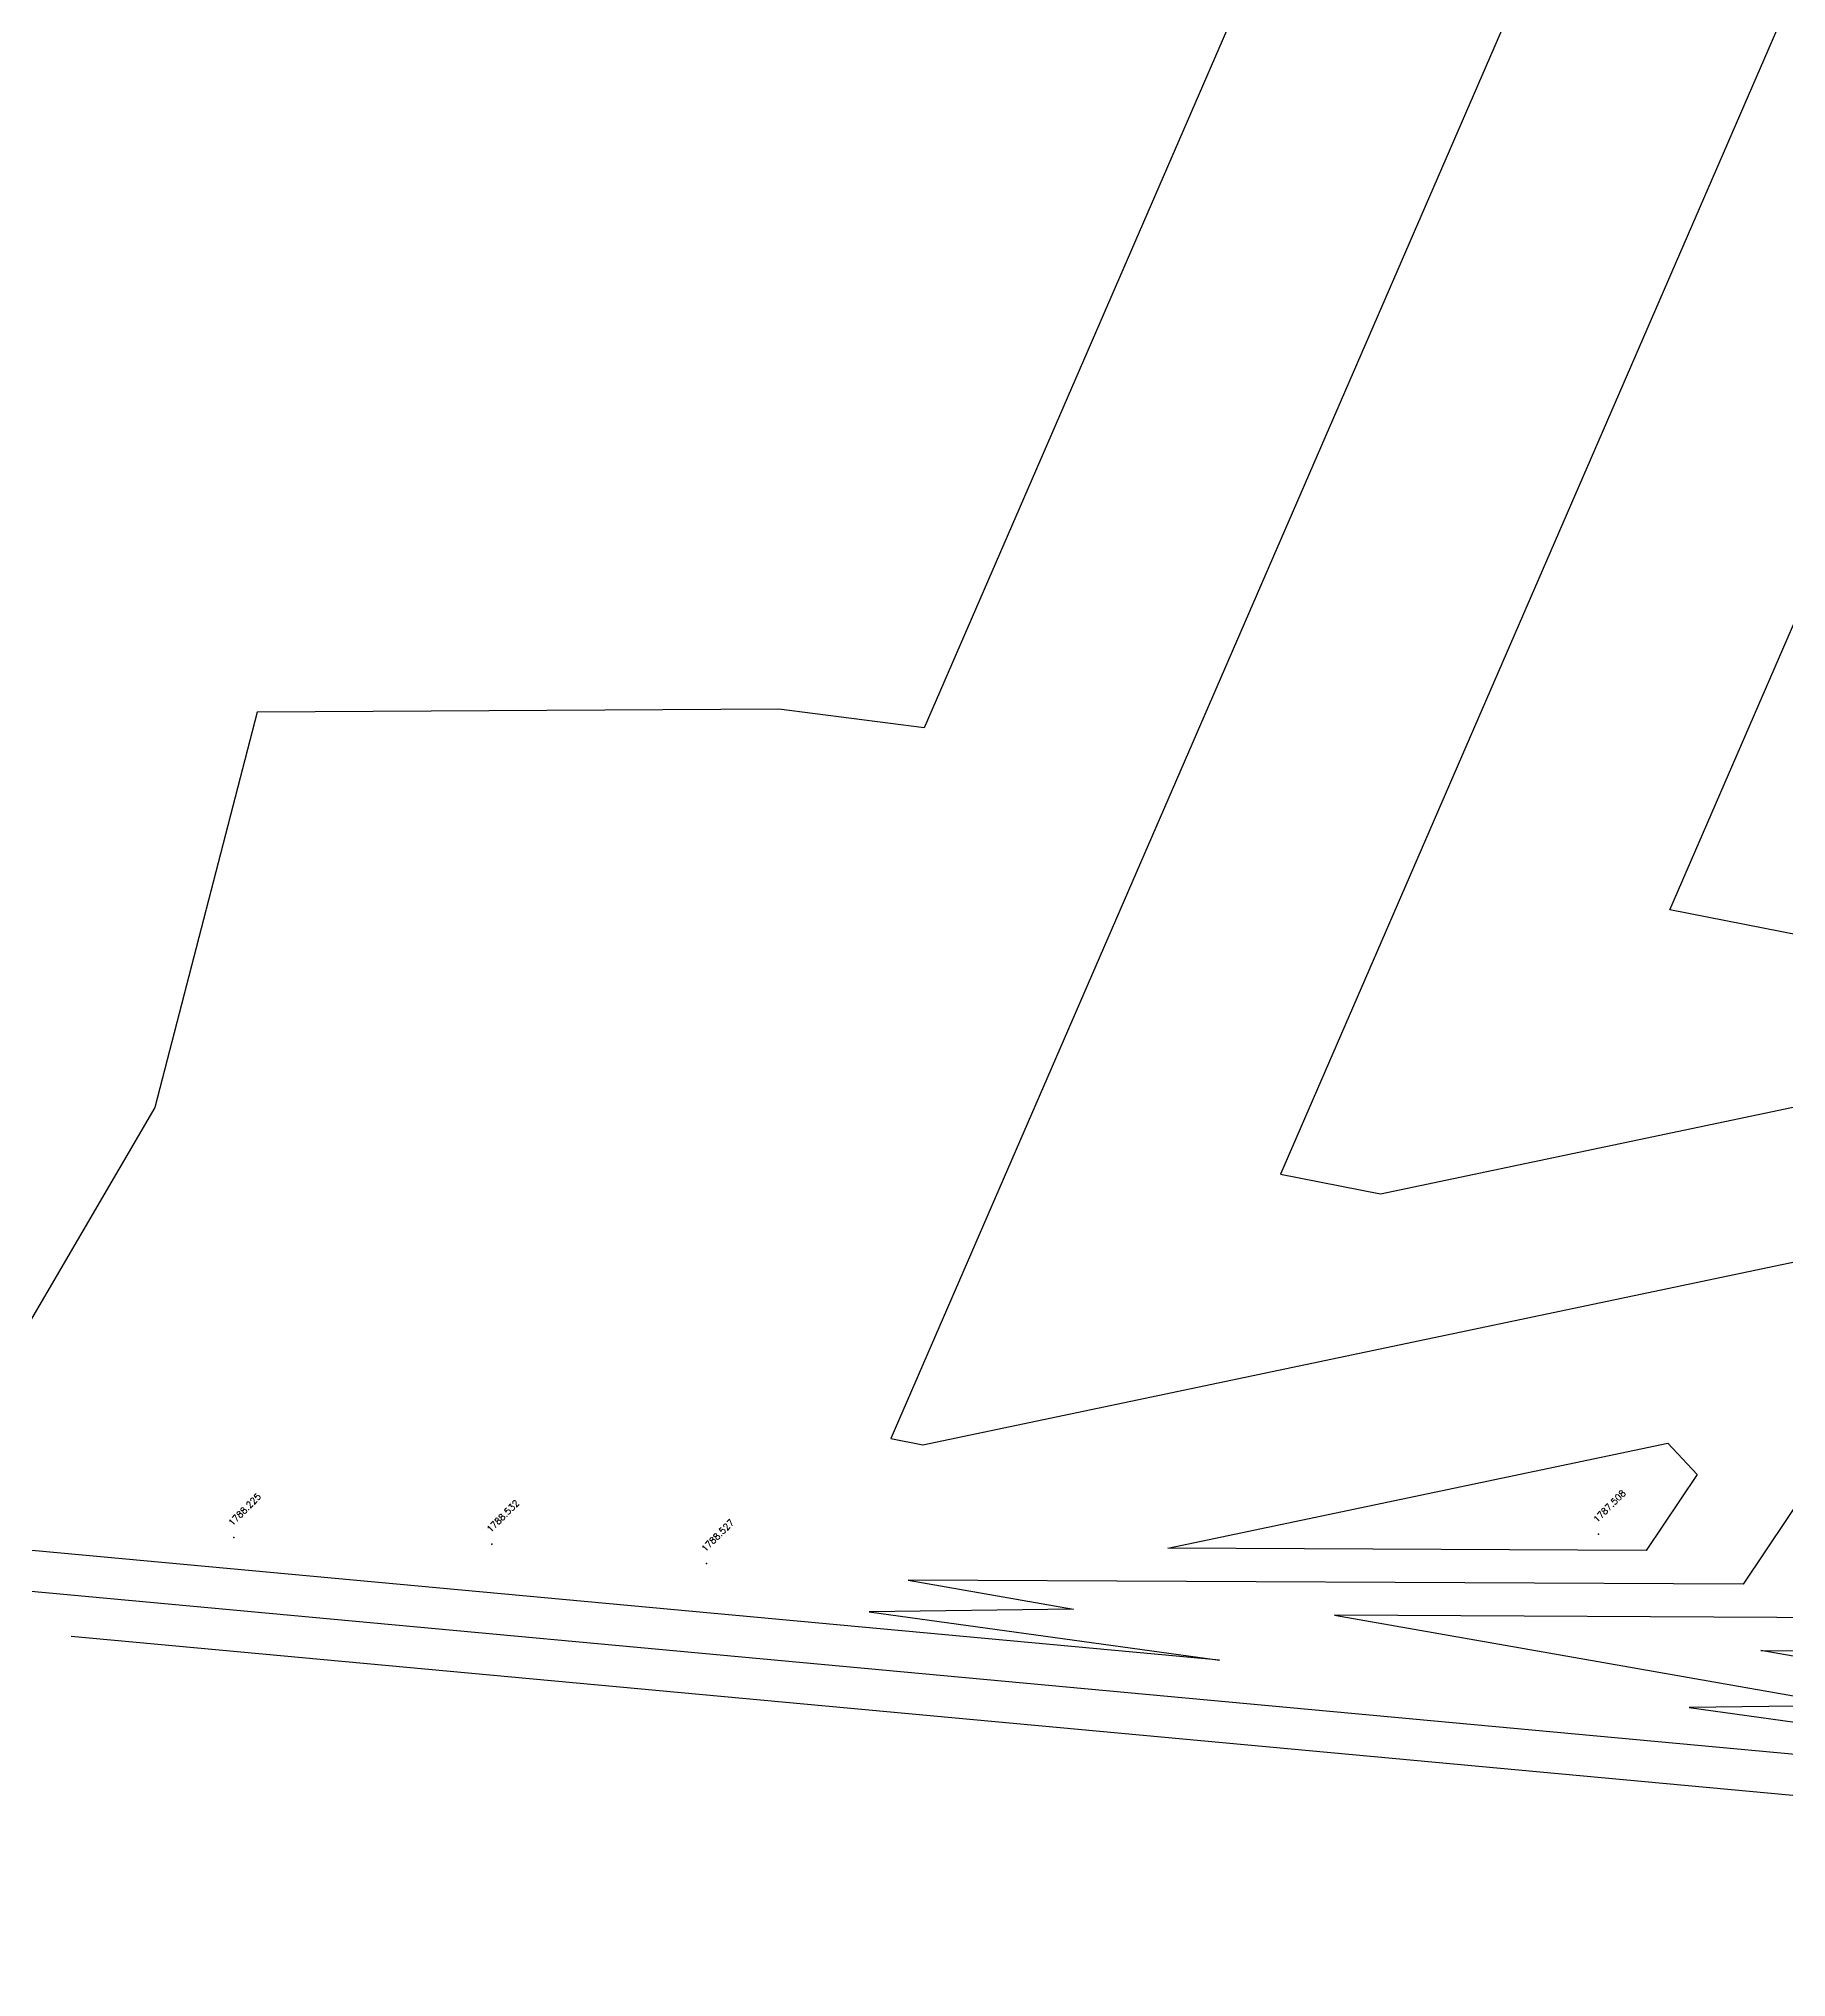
# Model space of a CAD drawing. Header units: inches. Extents: x 9956484 to 9957113, y 272553 to 273016.
# Drawn here: x 9956689.5 to 9956757.4, y 272563.1 to 272638.4 of the extents above; entities that cross this region are included whole.
import ezdxf
from ezdxf.enums import TextEntityAlignment as Align

# ---------------------------------------------------------------- set-up
doc = ezdxf.new("R2010")
doc.units = ezdxf.units.IN
doc.header["$MEASUREMENT"] = 0
for name, color, linetype in [('Contour', 4, 'Continuous'), ('Index_Contour', 8, 'Continuous'), ('Points', 7, 'Continuous'), ('Points-ELV', 6, 'Continuous'), ('Points-NUM', 4, 'Continuous'), ('Points-TXT', 3, 'Continuous')]:
    doc.layers.add(name, color=color, linetype=linetype)
doc.styles.add('romans', font='romans.shx')

# ---------------------------------------------------------------- blocks, each defined once
blk = doc.blocks.new('POINTS')
at = {"layer": 'Points'}
blk.add_line((0, 0), (0, 0), dxfattribs=at)
blk.add_point((0, 0), dxfattribs=at)
at = {"layer": 'Points-ELV', "style": 'romans'}
blk.add_attdef('ELEV', text='', height=1, rotation=45, dxfattribs=at).set_placement((0, 0), align=Align.BOTTOM_LEFT)
at = {"layer": 'Points-NUM', "style": 'romans'}
blk.add_attdef('PTNUM', text='', height=1, dxfattribs=at).set_placement((0, 0), align=Align.BOTTOM_RIGHT)
at = {"layer": 'Points-TXT', "style": 'romans'}
blk.add_attdef('DESC', text='', height=1, dxfattribs=at).set_placement((0, 0), align=Align.BOTTOM_RIGHT)

msp = doc.modelspace()

# ---------------------------------------------------------------- linework, layer by layer
at = {"layer": 'Contour'}
for points, elevation in [([(9956760.409, 272675.769), (9956749.39, 272674.153), (9956749.087, 272669.755), (9956723.859, 272611.591), (9956718.215, 272612.316), (9956697.943, 272612.198), (9956693.96, 272596.842), (9956685.475, 272582.317), (9956612.14, 272590.374), (9956551.554, 272596.935), (9956525.227, 272620.551), (9956511.344, 272632.938), (9956516.153, 272639.865), (9956513.892, 272638.364), (9956514.076, 272639.243), (9956512.288, 272640.638), (9956507.194, 272632.95), (9956496.71, 272636.29), (9956506.647, 272652.578)], 1788), ([(9956764.393, 272668.432), (9956755.631, 272667.147), (9956755.062, 272658.912), (9956722.565, 272583.986), (9956723.812, 272583.74), (9956758.235, 272590.964)], 1789), ([(9956759.352, 272603.235), (9956752.829, 272604.522), (9956767.013, 272637.225)], 1791), ([(9956761.678, 272587.273), (9956755.682, 272578.324), (9956723.241, 272578.483), (9956729.654, 272577.357), (9956721.723, 272577.253), (9956735.333, 272575.367), (9956588.625, 272588.921), (9956539.407, 272594.329), (9956513.781, 272597.104), (9956496.396, 272612.699), (9956495.617, 272615.049), (9956487.511, 272620.32)], 1789), ([(9956733.328, 272579.718), (9956752.754, 272583.795), (9956753.89, 272582.578), (9956751.912, 272579.627), (9956733.328, 272579.718)], 1788), ([(9956690.718, 272576.307), (9956834.18, 272563.053)], 1791), ([(9956789.897, 272569.862), (9956756.363, 272575.751), (9956763.22, 272575.717)], 1791)]:
    msp.add_lwpolyline(points, dxfattribs=dict(at, elevation=elevation))
at = {"layer": 'Index_Contour', "elevation": 1790}
msp.add_lwpolyline([(9956780.834, 272739.545), (9956778.019, 272734.411), (9956769.274, 272721.722), (9956771.835, 272714.256), (9956765.722, 272710.419), (9956762.675, 272701.049), (9956759.596, 272696.051), (9956762.856, 272691.88), (9956762.348, 272683.652), (9956765.18, 272682.14), (9956769.819, 272668.758), (9956768.376, 272661.095), (9956761.871, 272660.141), (9956761.038, 272648.068), (9956737.697, 272594.254), (9956741.582, 272593.487), (9956763.716, 272598.132), (9956769.466, 272591.968), (9956759.451, 272577.021), (9956739.802, 272577.117), (9956759.776, 272573.609), (9956753.585, 272573.528), (9956784.757, 272569.21), (9956529.215, 272592.819)], dxfattribs=at)

# ---------------------------------------------------------------- block references
at = {"layer": 'Points', "linetype": 'Continuous'}
ref = msp.add_blockref('POINTS', (9956697.03, 272580.139, 1788.225), dxfattribs=at)
ref.add_attrib('ELEV', '1788.225', dxfattribs={"layer": 'Points-ELV', "height": 0.25, "rotation": 45, "style": 'romans'}).set_placement((9956697.03, 272580.514, 1788.225), align=Align.BOTTOM_LEFT)
ref = msp.add_blockref('POINTS', (9956750.058, 272580.268, 1787.508), dxfattribs=at)
ref.add_attrib('ELEV', '1787.508', dxfattribs={"layer": 'Points-ELV', "height": 0.25, "rotation": 45, "style": 'romans'}).set_placement((9956750.058, 272580.643, 1787.508), align=Align.BOTTOM_LEFT)
ref = msp.add_blockref('POINTS', (9956707.063, 272579.882, 1788.532), dxfattribs=at)
ref.add_attrib('ELEV', '1788.532', dxfattribs={"layer": 'Points-ELV', "height": 0.25, "rotation": 45, "style": 'romans'}).set_placement((9956707.063, 272580.257, 1788.532), align=Align.BOTTOM_LEFT)
ref = msp.add_blockref('POINTS', (9956715.407, 272579.129, 1788.527), dxfattribs=at)
ref.add_attrib('ELEV', '1788.527', dxfattribs={"layer": 'Points-ELV', "height": 0.25, "rotation": 45, "style": 'romans'}).set_placement((9956715.407, 272579.504, 1788.527), align=Align.BOTTOM_LEFT)

doc.saveas('drawing.dxf')
